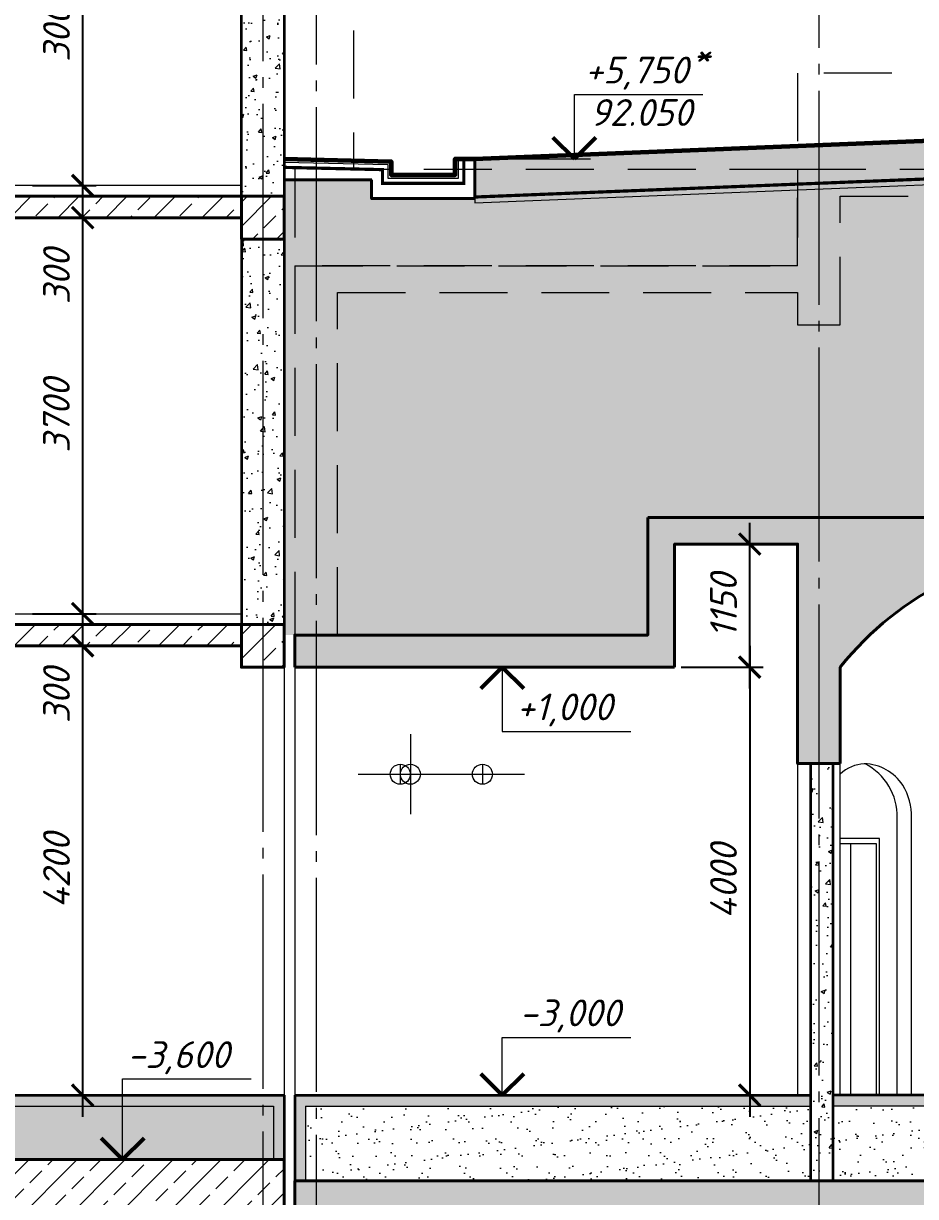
# Model space of a CAD drawing. Header units: millimetres. Extents: x -123149 to 90750, y -868758 to 226421.
# Drawn here: x 13633 to 21973, y 48966 to 59926 of the extents above; entities that cross this region are included whole.
import ezdxf

# ---------------------------------------------------------------- set-up
doc = ezdxf.new("R2010")
doc.units = ezdxf.units.MM
for name, pattern in [('GOST2.303 5', [24, 20, -1.5, 1, -1.5]), ('HIDDEN', [0.375, 0.25, -0.125]), ('HIDDEN2', [4.7625, 3.175, -1.5875])]:
    doc.linetypes.add(name, pattern=pattern)
doc.layers.get('0').update_dxf_attribs({"lineweight": 5})
doc.layers.get('Defpoints').update_dxf_attribs({"color": 1, "lineweight": 0})
for name, color, linetype, lineweight in [('#Dimensions', 7, 'Continuous', 9), ('#Бетон разрез', 22, 'Continuous', 40), ('#Вид_тонкая', 20, 'Continuous', 15), ('#Газобетон', 152, 'Continuous', 35), ('#Двери', 170, 'Continuous', 13), ('#Земля', 7, 'Continuous', 60), ('#Изоляция', 202, 'Continuous', 18), ('#Инж.защита', 253, 'Continuous', 13), ('#Оси', 7, 'Continuous', 9), ('#Полы', 14, 'Continuous', 18), ('#Полы_толст', 14, 'Continuous', 35), ('#разм', 7, 'Continuous', 9), ('AR', 164, 'Continuous', 9), ('kk_Линия тонкая', 76, 'Continuous', 13)]:
    doc.layers.add(name, color=color, linetype=linetype, lineweight=lineweight)
doc.layers.add('#Hatch', color=7, linetype='Continuous', lineweight=5, true_color=0x4d4d4d)
doc.styles.add('ESKDW', font='eskdw.shx', dxfattribs={"oblique": 15})
doc.styles.add('STEP PR', font='isocpeui.ttf')
doc.dimstyles.new('SPDS', dxfattribs={"dimscale": 50, "dimtxt": 2.5, "dimasz": 2, "dimexe": 1.25, "dimexo": 0.625, "dimtad": 1, "dimdec": 0, "dimrnd": 0.001, "dimtxsty": 'ESKDW', "dimblk": 'ARCHTICK', "dimcen": 2.5, "dimdle": 2, "dimclrd": 256, "dimclre": 256, "dimclrt": 7, "dimadec": 0, "dimazin": 2, "dimtfac": 0.75, "dimtdec": 0, "dimtmove": 1, "dimatfit": 3, "dimfxl": 1, "dimtolj": 1, "dimarcsym": 1})
doc.dimstyles.new('высотные отметки', dxfattribs={"dimtxt": 500, "dimasz": 100, "dimexe": 100, "dimexo": 0.625, "dimgap": 50, "dimtad": 1, "dimtih": 1, "dimtoh": 1, "dimdec": 3, "dimlfac": 0.001, "dimrnd": 0.005, "dimzin": 9, "dimtxsty": 'STEP PR', "dimblk": 'NONE', "dimcen": 100, "dimdle": 100, "dimse1": 1, "dimse2": 1, "dimsd1": 1, "dimsd2": 1, "dimadec": 0, "dimazin": 0, "dimtfac": 1, "dimtdec": 3, "dimtmove": 0, "dimatfit": 2, "dimldrblk": 'NONE', "dimfxl": 1, "dimarcsym": 0})
pattern_1 = [(45, (3870.2, -10344.7), (-224.5064, 224.5064), []), (45, (4094.72, -10344.7), (-224.5064, 224.5064), [158.75, -79.375])]
pattern_2 = [(37.5, (3870.21, -10344.7), (-8.00016, 244.7066), [0, -193.04, 0, -215.9, 0, -206.375]), (7.5, (3870.2, -10344.7), (224.7616, 358.4126), [0, -104.14, 0, -173.99, 0, -66.675]), (327.5, (3714, -10344.7), (395.4962, 0.7186), [0, -63.5, 0, -228.6, 0, -298.45]), (317.5, (3714, -10344.7), (381.7782, 111.4647), [0, -31.75, 0, -149.86, 0, -171.45])]
pattern_3 = [(50, (3870.2, -10344.7), (364.3693, -31.8782), [38.1, -419.1]), (355, (3870.2, -10344.7), (-70.4868, 382.1137), [30.48, -335.2812]), (100.45144, (3900.58, -10347.36), (293.8825, 350.2355), [32.38, -356.1805]), (46.1842, (3870.2, -10243.1), (542.158, -84.0847), [57.15, -628.65]), (96.63556, (3915.4, -10250.1), (474.8083, 494.8522), [48.57, -534.2712]), (351.18415, (3870.2, -10243.1), (474.8083, 494.8522), [45.72, -502.9195]), (21, (3921, -10268.5), (303.2288, -204.5304), [38.1, -419.1]), (326, (3921, -10268.5), (123.604, 368.376), [30.48, -335.28]), (71.45144, (3946.28, -10285.55), (426.8328, 163.8455), [32.38, -356.1799]), (37.5, (3870.21, -10344.71), (6.1772, 169.11008), [0, -331.216, 0, -340.36, 0, -336.55]), (7.5, (3870.21, -10344.7), (133.63933, 200.36115), [0, -194.056, 0, -323.596, 0, -128.27]), (327.5, (3756.93, -10344.71), (271.1812, -11.4575), [0, -127, 0, -396.24, 0, -525.78]), (317.5, (3706.13, -10344.7), (296.2584, 50.853), [0, -165.1, 0, -263.144, 0, -373.38])]

# ---------------------------------------------------------------- blocks, each defined once
blk = doc.blocks.new('*U2727')
at = {"layer": '#разм', "ltscale": 100, "elevation": 0}
for points in [[(4577173, -920246), (4578375, -920246)], [(4577173, -921000), (4577173, -920246)], [(4575899, -921000), (4577323, -921000)]]:
    blk.add_lwpolyline(points, dxfattribs=at)
at = {"layer": '#разм', "color": 0, "lineweight": 50, "ltscale": 100, "elevation": 0}
for points in [[(4577173, -921000), (4576973, -920800)], [(4577173, -921000), (4577373, -920800)]]:
    blk.add_lwpolyline(points, dxfattribs=at)
at = {"layer": '#разм', "style": 'STEP PR'}
for tag, p in [('ОТМЕТКА', (4577216, -920145)), ('ПРИМЕЧАНИЕ', (4577314, -920556))]:
    blk.add_attdef(tag, p, '', height=250, dxfattribs=at)
blk = doc.blocks.new('*D2684')
at = {"layer": 'Defpoints', "color": 0, "lineweight": 0, "ltscale": 3, "transparency": 16777216}
for p in [(4576313, -918250, 0), (4577223, -918250), (4576313, -924000)]:
    blk.add_point(p, dxfattribs=at)
at = {"layer": '#разм', "color": 0, "ltscale": 3, "transparency": 16777216, "insert": (4577755, -917450), "char_height": 250, "attachment_point": 5, "style": 'STEP PR'}
blk.add_mtext('+5,750', dxfattribs=at)
blk = doc.blocks.new('_None')
blk = doc.blocks.new('*D2543')
at = {"layer": 'Defpoints', "color": 0, "lineweight": 0, "ltscale": 3, "transparency": 16777216}
for p in [(4576313, -915200, 0), (4577223, -915200), (4576313, -924000)]:
    blk.add_point(p, dxfattribs=at)
at = {"layer": '#разм', "color": 0, "ltscale": 3, "transparency": 16777216, "insert": (4577755, -914400), "char_height": 250, "attachment_point": 5, "style": 'STEP PR'}
blk.add_mtext('+8,800', dxfattribs=at)
blk = doc.blocks.new('_ArchTick')
at = {"color": 0, "linetype": 'ByBlock', "const_width": 0.15}
blk.add_lwpolyline([(-0.5, -0.5), (0.5, 0.5)], dxfattribs=at)
blk = doc.blocks.new('*D2828')
at = {"layer": '#Dimensions', "lineweight": -2, "transparency": 16777216}
for p, q in [((14187, 49712), (14187, 54312)), ((13717, 54112), (14312, 54112)), ((13717, 49912), (14312, 49912))]:
    blk.add_line(p, q, dxfattribs=at)
at = {"layer": 'Defpoints', "color": 0, "lineweight": 0, "transparency": 16777216}
for p in [(13655, 54112), (14187, 54112), (13655, 49912)]:
    blk.add_point(p, dxfattribs=at)
at = {"layer": '#Dimensions', "lineweight": -2, "transparency": 16777216, "xscale": 200, "yscale": 200, "zscale": 200}
for p, rotation in [((14187, 54112), 90), ((14187, 49912), 270)]:
    blk.add_blockref('_ArchTick', p, dxfattribs=dict(at, rotation=rotation))
at = {"layer": '#Dimensions', "transparency": 16777216, "insert": (13942, 52012), "char_height": 250, "attachment_point": 5, "rotation": 90, "style": 'STEP PR'}
blk.add_mtext('\\A1;4200', dxfattribs=at)
blk = doc.blocks.new('*D2829')
at = {"layer": '#Dimensions', "lineweight": -2, "transparency": 16777216}
for p, q in [((14187, 53912), (14187, 54612)), ((13717, 54412), (14312, 54412)), ((13717, 54112), (14312, 54112))]:
    blk.add_line(p, q, dxfattribs=at)
at = {"layer": 'Defpoints', "color": 0, "lineweight": 0, "transparency": 16777216}
for p in [(13655, 54412), (14187, 54412), (13655, 54112)]:
    blk.add_point(p, dxfattribs=at)
at = {"layer": '#Dimensions', "lineweight": -2, "transparency": 16777216, "xscale": 200, "yscale": 200, "zscale": 200}
for p, rotation in [((14187, 54412), 90), ((14187, 54112), 270)]:
    blk.add_blockref('_ArchTick', p, dxfattribs=dict(at, rotation=rotation))
at = {"layer": '#Dimensions', "transparency": 16777216, "insert": (13942, 53648), "char_height": 250, "attachment_point": 5, "rotation": 90, "style": 'STEP PR'}
blk.add_mtext('\\A1;300', dxfattribs=at)
blk = doc.blocks.new('*D2830')
at = {"layer": '#Dimensions', "lineweight": -2, "transparency": 16777216}
for p, q in [((14187, 54212), (14187, 58312)), ((13717, 58112), (14312, 58112)), ((13717, 54412), (14312, 54412))]:
    blk.add_line(p, q, dxfattribs=at)
at = {"layer": 'Defpoints', "color": 0, "lineweight": 0, "transparency": 16777216}
for p in [(13655, 58112), (14187, 58112), (13655, 54412)]:
    blk.add_point(p, dxfattribs=at)
at = {"layer": '#Dimensions', "lineweight": -2, "transparency": 16777216, "xscale": 200, "yscale": 200, "zscale": 200}
for p, rotation in [((14187, 58112), 90), ((14187, 54412), 270)]:
    blk.add_blockref('_ArchTick', p, dxfattribs=dict(at, rotation=rotation))
at = {"layer": '#Dimensions', "transparency": 16777216, "insert": (13941, 56262), "char_height": 250, "attachment_point": 5, "rotation": 90, "style": 'STEP PR'}
blk.add_mtext('\\A1;3700', dxfattribs=at)
blk = doc.blocks.new('*D2831')
at = {"layer": '#Dimensions', "lineweight": -2, "transparency": 16777216}
for p, q in [((14187, 57912), (14187, 58612)), ((13717, 58412), (14312, 58412)), ((13717, 58112), (14312, 58112))]:
    blk.add_line(p, q, dxfattribs=at)
at = {"layer": 'Defpoints', "color": 0, "lineweight": 0, "transparency": 16777216}
for p in [(13655, 58412), (14187, 58412), (13655, 58112)]:
    blk.add_point(p, dxfattribs=at)
at = {"layer": '#Dimensions', "lineweight": -2, "transparency": 16777216, "xscale": 200, "yscale": 200, "zscale": 200}
for p, rotation in [((14187, 58412), 90), ((14187, 58112), 270)]:
    blk.add_blockref('_ArchTick', p, dxfattribs=dict(at, rotation=rotation))
at = {"layer": '#Dimensions', "transparency": 16777216, "insert": (13942, 57562), "char_height": 250, "attachment_point": 5, "rotation": 90, "style": 'STEP PR'}
blk.add_mtext('\\A1;300', dxfattribs=at)
blk = doc.blocks.new('*D2832')
at = {"layer": '#Dimensions', "lineweight": -2, "transparency": 16777216}
for p, q in [((14187, 58212), (14187, 61612)), ((13717, 61412), (14312, 61412)), ((13717, 58412), (14312, 58412))]:
    blk.add_line(p, q, dxfattribs=at)
at = {"layer": 'Defpoints', "color": 0, "lineweight": 0, "transparency": 16777216}
for p in [(13655, 61412), (14187, 61412), (13655, 58412)]:
    blk.add_point(p, dxfattribs=at)
at = {"layer": '#Dimensions', "lineweight": -2, "transparency": 16777216, "xscale": 200, "yscale": 200, "zscale": 200}
for p, rotation in [((14187, 61412), 90), ((14187, 58412), 270)]:
    blk.add_blockref('_ArchTick', p, dxfattribs=dict(at, rotation=rotation))
at = {"layer": '#Dimensions', "transparency": 16777216, "insert": (13942, 59912), "char_height": 250, "attachment_point": 5, "rotation": 90, "style": 'STEP PR'}
blk.add_mtext('\\A1;3000', dxfattribs=at)
blk = doc.blocks.new('*D2834')
at = {"layer": '#Dimensions', "lineweight": -2, "transparency": 16777216}
for p, q in [((20423, 54112), (20423, 49712)), ((19783, 53912), (20548, 53912)), ((19783, 49912), (20548, 49912))]:
    blk.add_line(p, q, dxfattribs=at)
at = {"layer": 'Defpoints', "color": 0, "lineweight": 0, "transparency": 16777216}
for p in [(19720, 53912), (19720, 49912), (20423, 49912)]:
    blk.add_point(p, dxfattribs=at)
at = {"layer": '#Dimensions', "lineweight": -2, "transparency": 16777216, "xscale": 200, "yscale": 200, "zscale": 200}
for p, rotation in [((20423, 53912), 90), ((20423, 49912), 270)]:
    blk.add_blockref('_ArchTick', p, dxfattribs=dict(at, rotation=rotation))
at = {"layer": '#Dimensions', "transparency": 16777216, "insert": (20178, 51912), "char_height": 250, "attachment_point": 5, "rotation": 90, "style": 'STEP PR'}
blk.add_mtext('\\A1;4000', dxfattribs=at)
blk = doc.blocks.new('*D2835')
at = {"layer": '#Dimensions', "lineweight": -2, "transparency": 16777216}
for p, q in [((20423, 53712), (20423, 55262)), ((19783, 55062), (20548, 55062)), ((19783, 53912), (20548, 53912))]:
    blk.add_line(p, q, dxfattribs=at)
at = {"layer": 'Defpoints', "color": 0, "lineweight": 0, "transparency": 16777216}
for p in [(19720, 55062), (20423, 55062), (19720, 53912)]:
    blk.add_point(p, dxfattribs=at)
at = {"layer": '#Dimensions', "lineweight": -2, "transparency": 16777216, "xscale": 200, "yscale": 200, "zscale": 200}
for p, rotation in [((20423, 55062), 90), ((20423, 53912), 270)]:
    blk.add_blockref('_ArchTick', p, dxfattribs=dict(at, rotation=rotation))
at = {"layer": '#Dimensions', "transparency": 16777216, "insert": (20178, 54487), "char_height": 250, "attachment_point": 5, "rotation": 90, "style": 'STEP PR'}
blk.add_mtext('\\A1;1150', dxfattribs=at)
blk = doc.blocks.new('*D2916')
at = {"layer": 'Defpoints', "color": 0, "lineweight": 0, "ltscale": 3, "transparency": 16777216}
for p in [(4576313, -927000, 0), (4577272, -927000), (4576313, -930000)]:
    blk.add_point(p, dxfattribs=at)
at = {"layer": '#разм', "color": 0, "ltscale": 3, "transparency": 16777216, "insert": (4577806, -926259), "char_height": 250, "attachment_point": 5, "style": 'STEP PR'}
blk.add_mtext('-3,000', dxfattribs=at)
blk = doc.blocks.new('*D2845')
at = {"layer": 'Defpoints', "color": 0, "lineweight": 0, "ltscale": 3, "transparency": 16777216}
for p in [(4576313, -922000), (4576313, -923000, 0), (4578261, -923000)]:
    blk.add_point(p, dxfattribs=at)
at = {"layer": '#разм', "color": 0, "ltscale": 3, "transparency": 16777216, "insert": (4577755, -923400), "char_height": 250, "attachment_point": 5, "style": 'STEP PR'}
blk.add_mtext('+1,000', dxfattribs=at)
blk = doc.blocks.new('*U2683')
at = {"layer": '#разм', "ltscale": 100, "elevation": 0}
for points in [[(4577172.9323, -917650.1311), (4578374.8641, -917650.1311)], [(4577172.9323, -918250.1311), (4577172.9323, -917650.1311)], [(4576313.4569, -918250.1311), (4577322.9323, -918250.1311)]]:
    blk.add_lwpolyline(points, dxfattribs=at)
at = {"layer": '#разм', "color": 0, "lineweight": 50, "ltscale": 100, "elevation": 0}
for points in [[(4577172.9323, -918250.1311), (4576972.9324, -918050.1312)], [(4577172.9323, -918250.1311), (4577372.9322, -918050.1312)]]:
    blk.add_lwpolyline(points, dxfattribs=at)
at = {"layer": 'Defpoints', "color": 253, "lineweight": 15, "ltscale": 3, "elevation": 0}
blk.add_lwpolyline([(4576313.4569, -923906.6603), (4576313.4569, -924093.8923)], dxfattribs=at)
at = {"layer": 'Defpoints', "color": 253, "ltscale": 3, "elevation": 0}
blk.add_lwpolyline([(4575919.8409, -924000.2763), (4576707.0728, -924000.2763)], dxfattribs=at)
at = {"layer": 'Defpoints', "color": 253, "lineweight": 15, "ltscale": 3}
blk.add_circle((4576313.4569, -924000.2763, 0), 93.616, dxfattribs=at)
at = {"layer": '#разм', "ltscale": 3}
dim = blk.add_linear_dim(base=(4577222.8519, -918250.1311), p1=(4576313.4569, -924000.4215), p2=(4576313.4569, -918250.1311, 0), angle=90, dimstyle='высотные отметки', override={"dimtxt": 250, "dimrnd": 0.005, "dimzin": 1, "dimpost": '+<>'}, dxfattribs=at)
dim.commit()
dim.dimension.update_dxf_attribs({"geometry": '*D2684', "text_midpoint": (4577754.8594, -917650.1311), "dimtype": 160})
blk = doc.blocks.new('*U2542')
at = {"layer": '#разм', "ltscale": 100, "elevation": 0}
for points in [[(4577172.9323, -914600.1311), (4578374.8641, -914600.1311)], [(4577172.9323, -915200.1311), (4577172.9323, -914600.1311)], [(4576313.4569, -915200.1311), (4577322.9323, -915200.1311)]]:
    blk.add_lwpolyline(points, dxfattribs=at)
at = {"layer": '#разм', "color": 0, "lineweight": 50, "ltscale": 100, "elevation": 0}
for points in [[(4577172.9323, -915200.1311), (4576972.9324, -915000.1312)], [(4577172.9323, -915200.1311), (4577372.9322, -915000.1312)]]:
    blk.add_lwpolyline(points, dxfattribs=at)
at = {"layer": 'Defpoints', "color": 253, "lineweight": 15, "ltscale": 3, "elevation": 0}
blk.add_lwpolyline([(4576313.4569, -923906.6603), (4576313.4569, -924093.8923)], dxfattribs=at)
at = {"layer": 'Defpoints', "color": 253, "ltscale": 3, "elevation": 0}
blk.add_lwpolyline([(4575919.8409, -924000.2763), (4576707.0728, -924000.2763)], dxfattribs=at)
at = {"layer": 'Defpoints', "color": 253, "lineweight": 15, "ltscale": 3}
blk.add_circle((4576313.4569, -924000.2763, 0), 93.616, dxfattribs=at)
at = {"layer": '#разм', "ltscale": 3}
dim = blk.add_linear_dim(base=(4577222.8519, -915200.1311), p1=(4576313.4569, -924000.4215), p2=(4576313.4569, -915200.1311, 0), angle=90, dimstyle='высотные отметки', override={"dimtxt": 250, "dimrnd": 0.005, "dimzin": 1, "dimpost": '+<>'}, dxfattribs=at)
dim.commit()
dim.dimension.update_dxf_attribs({"geometry": '*D2543', "text_midpoint": (4577754.8594, -914600.1311), "dimtype": 160})
blk = doc.blocks.new('*U2914')
at = {"layer": '#разм', "ltscale": 100, "elevation": 0}
for points in [[(4577172.9323, -927000.1311), (4577172.9323, -926459.3244)], [(4577172.9323, -926459.3244), (4578374.8641, -926459.3244)], [(4576313.4569, -927000.1311), (4577322.9323, -927000.1311)]]:
    blk.add_lwpolyline(points, dxfattribs=at)
at = {"layer": '#разм', "lineweight": 50, "ltscale": 100, "elevation": 0}
for points in [[(4577172.9323, -927000.1311), (4576972.9324, -926800.1312)], [(4577172.9323, -927000.1311), (4577372.9322, -926800.1312)]]:
    blk.add_lwpolyline(points, dxfattribs=at)
at = {"layer": 'Defpoints', "color": 253, "lineweight": 15, "ltscale": 3, "elevation": 0}
for points in [[(4576313.4569, -923625.6673), (4576313.4569, -924374.5949)], [(4576313.4569, -923906.6603), (4576313.4569, -924093.8923)]]:
    blk.add_lwpolyline(points, dxfattribs=at)
at = {"layer": 'Defpoints', "color": 253, "ltscale": 3, "elevation": 0}
blk.add_lwpolyline([(4575919.8409, -924000.2763), (4576707.0728, -924000.2763)], dxfattribs=at)
at = {"layer": 'Defpoints', "color": 253, "lineweight": 15, "ltscale": 3}
blk.add_circle((4576313.4569, -924000.2763, 0), 93.616, dxfattribs=at)
at = {"layer": '#разм', "ltscale": 3}
dim = blk.add_linear_dim(base=(4577272.4527, -927000.1311), p1=(4576313.4569, -930000.4215), p2=(4576313.4569, -927000.1311, 0), angle=90, dimstyle='высотные отметки', override={"dimtxt": 250, "dimrnd": 0.005, "dimzin": 1, "dimpost": '-<>'}, dxfattribs=at)
dim.commit()
dim.dimension.update_dxf_attribs({"geometry": '*D2916', "text_midpoint": (4577806.0701, -926459.3244), "dimtype": 160})
blk = doc.blocks.new('*U2844')
at = {"layer": '#разм', "ltscale": 100, "elevation": 0}
for points in [[(4576313.4569, -923000.2763), (4577322.9323, -923000.2763)], [(4577172.9323, -923000.2763), (4577172.9323, -923600.2763)], [(4577172.9323, -923600.2763), (4578374.8641, -923600.2763)]]:
    blk.add_lwpolyline(points, dxfattribs=at)
at = {"layer": '#разм', "color": 0, "lineweight": 50, "ltscale": 100, "elevation": 0}
for points in [[(4577172.9323, -923000.2763), (4576972.9324, -923200.2762)], [(4577172.9323, -923000.2763), (4577372.9322, -923200.2762)]]:
    blk.add_lwpolyline(points, dxfattribs=at)
at = {"layer": 'Defpoints', "color": 253, "lineweight": 15, "ltscale": 3, "elevation": 0}
blk.add_lwpolyline([(4576313.4569, -923906.6603), (4576313.4569, -924093.8923)], dxfattribs=at)
at = {"layer": 'Defpoints', "color": 253, "ltscale": 3, "elevation": 0}
blk.add_lwpolyline([(4575919.8409, -924000.2763), (4576707.0728, -924000.2763)], dxfattribs=at)
at = {"layer": 'Defpoints', "color": 253, "lineweight": 15, "ltscale": 3}
blk.add_circle((4576313.4569, -924000.2763, 0), 93.616, dxfattribs=at)
at = {"layer": '#разм', "ltscale": 3}
dim = blk.add_linear_dim(base=(4578260.92, -923000.2763), p1=(4576313.4569, -922000.1311), p2=(4576313.4569, -923000.2763, 0), angle=270, dimstyle='высотные отметки', override={"dimtxt": 250, "dimrnd": 0.005, "dimzin": 1, "dimpost": '+<>'}, dxfattribs=at)
dim.commit()
dim.dimension.update_dxf_attribs({"geometry": '*D2845', "text_midpoint": (4577754.8594, -923600.2763), "dimtype": 160})

msp = doc.modelspace()

# ---------------------------------------------------------------- hatches: boundary and pattern name
at = {"layer": '#Hatch'}
h = msp.add_hatch(dxfattribs=at)
h.set_pattern_fill('ANSI33', color=256, scale=50, style=0)
h.set_pattern_definition(pattern_1)
h.paths.add_polyline_path([(13670.21272, 61411.80705), (15670.21272, 61411.80705), (15670.21272, 61011.80705), (16070.21272, 61011.80705), (16070.21272, 61611.80705), (15670.21272, 61611.80705), (4070.21272, 61611.80705), (3670.21272, 61611.80705), (3670.21272, 61011.80705), (4070.21272, 61011.80705), (4070.21272, 61411.80705), (6270.21272, 61411.80705), (6670.21272, 61411.80705), (9670.21272, 61411.80705), (9670.21272, 61211.80705), (10070.21272, 61211.80705), (10070.21272, 61411.80705), (13270.21272, 61411.80705)])
h.paths.add_polyline_path([(16070.21272, 58311.80705), (15670.21272, 58311.80705), (15670.21272, 57911.80705), (16070.21272, 57911.80705)], flags=17)
h.paths.add_polyline_path([(10070.21272, 58111.80705), (15661.84884, 58111.80705), (15644.73617, 58311.80705), (3670.21272, 58311.80705), (3670.21272, 48711.80705), (16070.21272, 48711.80705), (16070.21272, 49311.80705), (4070.21272, 49311.80705), (4070.21272, 54111.80705), (9670.21272, 54111.80705), (9670.21272, 53911.80705), (10070.21272, 53911.80705), (10070.21272, 54111.80705), (15652.71711, 54111.80705), (15660.09319, 54311.80705), (4070.21272, 54311.80705), (4070.21272, 58111.80705), (9670.21272, 58111.80705), (9670.21272, 57911.80705), (10070.21272, 57911.80705)])
h.paths.add_polyline_path([(16070.21272, 54311.80705), (15670.21272, 54311.80705), (15670.21272, 54111.80705), (15670.21272, 53911.80705), (16070.21272, 53911.80705)], flags=17)
h = msp.add_hatch(dxfattribs=at)
h.set_pattern_fill('AR-CONC', color=256, scale=2)
h.set_pattern_definition(pattern_3)
h.paths.add_polyline_path([(15870.21272, 57911.80705), (15670.21272, 57911.80705), (15670.21272, 54311.80705), (15870.21272, 54311.80705)])
h.paths.add_polyline_path([(16070.21272, 57911.80705), (15870.21272, 57911.80705), (15870.21272, 54311.80705), (16070.21272, 54311.80705)])
h.paths.add_polyline_path([(15870.21272, 61011.80705), (15670.21272, 61011.80705), (15670.21272, 58311.80705), (15870.21272, 58311.80705)])
h.paths.add_polyline_path([(16070.21272, 61011.80705), (15870.21272, 61011.80705), (15870.21272, 58311.80705), (16070.21272, 58311.80705)])
h = msp.add_hatch(dxfattribs=at)
h.set_pattern_fill('DOLMIT', color=256, scale=20, angle=70)
h.set_pattern_definition([(70, (0, -10344.71), (-119.34096, 43.43656), []), (115, (0, -10344.7), (-325.5548, -151.8087), [179.6051, -359.2102])])
h.paths.add_polyline_path([(17852.16933, 58661.88374), (26069.89804, 58991.80705), (56150.21272, 58991.80705), (70591.50414, 56311.80705), (67520.21272, 56311.80705), (67520.21272, 56518.67873), (56117.36728, 58634.80705), (26070.21272, 58634.51948), (17852.21628, 58304.59991)])
h = msp.add_hatch(dxfattribs=at)
h.set_pattern_fill('GRAVEL', color=256, scale=18.2, style=0)
h.paths.add_polyline_path([(16170.21272, 54211.80705), (16070.21272, 54211.80705), (16070.21272, 58461.80705), (16888.24962, 58465.53005), (16888.24962, 58289.61679), (17852.21823, 58289.74344), (17853.90366, 58249.62335), (26071.31655, 58579.51949), (56112.30731, 58579.807), (67520.02989, 56462.77232), (67520.21272, 55311.80705), (67310.21272, 55311.80705), (67310.21272, 54219.63732), (67150.21272, 54211.80705), (62750.21272, 54211.80705), (62750.21272, 55311.80705), (56350.21272, 55311.80705), (56350.21272, 57361.80705), (25870.21272, 57361.80705), (25870.21272, 55311.80705), (19470.21272, 55311.80705), (19470.21272, 54211.80705)])
h = msp.add_hatch(dxfattribs=at)
h.set_pattern_fill('ANSI33', color=256, scale=10)
h.set_pattern_definition([(45, (3870.21, -10344.71), (-44.90128, 44.90128), []), (45, (3915.114, -10344.71), (-44.90128, 44.90128), [31.75, -15.875])])
h.paths.add_polyline_path([(17852.21628, 58304.59991), (26070.21272, 58634.80705), (56117.36728, 58634.80705), (67520.21272, 56518.67873), (67520.21272, 56462.73966), (56112.30731, 58579.807), (26070.21272, 58579.807), (17853.90366, 58249.62335)])
h = msp.add_hatch(dxfattribs=at)
h.set_pattern_fill('ANSI33', color=256, scale=50, style=0)
h.set_pattern_definition(pattern_1)
edge = h.paths.add_edge_path()
edge.add_line((19720.21272, 53911.80705), (19720.21272, 55061.80705))
edge.add_line((19720.21272, 55061.80705), (20870.21272, 55061.80705))
edge.add_line((20870.21272, 55061.80705), (20870.21272, 53911.80705))
edge.add_line((20870.21272, 53911.80705), (20870.21272, 53011.80705))
edge.add_line((20870.21272, 53011.80705), (21270.21272, 53011.80705))
edge.add_line((21270.21272, 53011.80705), (21270.21272, 53911.80705))
edge.add_arc((23545.21272, 52109.25023), 2902.55682, 90, 141.6090648, ccw=False)
edge.add_arc((23545.21272, 52109.25023), 2902.55682, 42.350885887, 90, ccw=False)
edge.add_line((25690.29823, 54064.61317), (26458.46897, 54064.61317))
edge.add_arc((33070.21272, 48121.80705), 8890, 90, 138.04997745, ccw=False)
edge.add_line((33070.21272, 57011.80705), (49150.21272, 57011.80705))
edge.add_arc((49150.21272, 48121.80705), 8890, 41.950022551, 90, ccw=False)
edge.add_line((55761.95647, 54064.61317), (56530.12721, 54064.61317))
edge.add_arc((58675.21272, 52109.25023), 2902.55682, 90, 137.649114113, ccw=False)
edge.add_arc((58675.21272, 52109.25023), 2902.55682, 38.390935199, 90, ccw=False)
edge.add_line((60950.21272, 53911.80705), (60950.21272, 53011.80705))
edge.add_line((60950.21272, 53011.80705), (61350.21272, 53011.80705))
edge.add_line((61350.21272, 53011.80705), (61350.21272, 55061.80705))
edge.add_line((61350.21272, 55061.80705), (62500.21272, 55061.80705))
edge.add_line((62500.21272, 55061.80705), (62500.21272, 53911.80705))
edge.add_line((62500.21272, 53911.80705), (65950.21272, 53911.80705))
edge.add_line((65950.21272, 53911.80705), (65950.21272, 49111.80705))
edge.add_line((65950.21272, 49111.80705), (16570.21272, 49111.80705))
edge.add_line((16570.21272, 49111.80705), (16170.21272, 49111.80705))
edge.add_line((16170.21272, 49111.80705), (16170.21272, 48311.80705))
edge.add_line((16170.21272, 48311.80705), (23470.21272, 48311.80705))
edge.add_line((23470.21272, 48311.80705), (58750.21272, 48311.80705))
edge.add_line((58750.21272, 48311.80705), (66550.21272, 48311.80705))
edge.add_line((66550.21272, 48311.80705), (66550.21272, 49111.80705))
edge.add_line((66550.21272, 49111.80705), (66350.21272, 49111.80705))
edge.add_line((66350.21272, 49111.80705), (66350.21272, 53911.80705))
edge.add_line((66350.21272, 53911.80705), (67150.21272, 53911.80705))
edge.add_line((67150.21272, 53911.80705), (67150.21272, 54211.80705))
edge.add_line((67150.21272, 54211.80705), (62750.21272, 54211.80705))
edge.add_line((62750.21272, 54211.80705), (62750.21272, 55311.80705))
edge.add_line((62750.21272, 55311.80705), (54711.86715, 55311.80705))
edge.add_arc((49150.21272, 48121.80705), 9090, 52.277104074, 90)
edge.add_line((49150.21272, 57211.80705), (33070.21272, 57211.80705))
edge.add_arc((33070.21272, 48121.80705), 9090, 90, 127.722895926)
edge.add_line((27508.55829, 55311.80705), (19470.21272, 55311.80705))
edge.add_line((19470.21272, 55311.80705), (19470.21272, 54211.80705))
edge.add_line((19470.21272, 54211.80705), (16170.21272, 54211.80705))
edge.add_line((16170.21272, 54211.80705), (16170.21272, 53911.80705))
edge.add_line((16170.21272, 53911.80705), (19720.21272, 53911.80705))
h = msp.add_hatch(dxfattribs=at)
h.set_pattern_fill('AR-CONC', color=256, scale=2)
h.set_pattern_definition(pattern_3)
h.paths.add_polyline_path([(21070.21272, 53011.80705), (20995.48385, 53011.80705), (20995.48385, 49111.80705), (21070.21272, 49111.80705)])
h.paths.add_polyline_path([(21199.40209, 53011.80705), (21070.21272, 53011.80705), (21070.21272, 49111.80705), (21199.40209, 49111.80705), (21199.40209, 49811.80705)])
h = msp.add_hatch(dxfattribs=at)
h.set_pattern_fill('ANSI33', color=256, scale=20)
h.paths.add_polyline_path([(9670.21272, 49911.80705), (7470.21272, 49911.80705), (4070.21272, 49911.80705), (4070.21272, 49811.80705), (9670.21272, 49811.80705)])
h.paths.add_polyline_path([(9870.21272, 49911.80705), (9670.21272, 49911.80705), (9670.21272, 49811.80705), (9870.21272, 49811.80705)])
h.paths.add_polyline_path([(10070.21272, 49911.80705), (9870.21272, 49911.80705), (9870.21272, 49811.80705), (10070.21272, 49811.80705)])
h.paths.add_polyline_path([(13470.21272, 49911.80705), (10070.21272, 49911.80705), (10070.21272, 49811.80705), (13470.21272, 49811.80705)])
h.paths.add_polyline_path([(14560.27943, 49911.80705), (13470.21272, 49911.80705), (13470.21272, 49811.80705), (14560.27943, 49811.80705)])
h.paths.add_polyline_path([(15870.21272, 49911.80705), (14560.27943, 49911.80705), (14560.27943, 49811.80705), (15870.21272, 49811.80705)])
h.paths.add_polyline_path([(16070.21272, 49911.80705), (15870.21272, 49911.80705), (15870.21272, 49811.80705), (15970.21272, 49811.80705), (15970.21272, 49311.80705), (16070.21272, 49311.80705)])
h.paths.add_polyline_path([(20995.48385, 49911.80705), (16370.21272, 49911.80705), (16370.21272, 49811.80705), (20995.48385, 49811.80705)])
h.paths.add_polyline_path([(16370.21272, 49911.80705), (16170.21272, 49911.80705), (16170.21272, 49111.80705), (16270.21272, 49111.80705), (16270.21272, 49811.80705), (16370.21272, 49811.80705)])
h.paths.add_polyline_path([(24270.21272, 49911.80705), (21199.40209, 49911.80704), (21199.40209, 49811.80705), (24270.21272, 49811.80705)])
h.paths.add_polyline_path([(25820.21272, 49911.80705), (24270.21272, 49911.80705), (24270.21272, 49811.80705), (25820.21272, 49811.80705)])
h.paths.add_polyline_path([(26070.21272, 49911.80705), (25820.21272, 49911.80705), (25820.21272, 49811.80705), (26070.21272, 49811.80705)])
h.paths.add_polyline_path([(26320.21272, 49911.80705), (26070.21272, 49911.80705), (26070.21272, 49811.80705), (26320.21272, 49811.80705)])
at = {"layer": 'AR'}
h = msp.add_hatch(dxfattribs=at)
h.set_pattern_fill('AR-SAND', color=256, scale=5)
h.set_pattern_definition(pattern_2)
h.paths.add_polyline_path([(4070.21272, 49811.80705), (15970.21272, 49811.80705), (15970.21272, 49311.80705), (4070.21272, 49311.80705)])
h = msp.add_hatch(dxfattribs=at)
h.set_pattern_fill('AR-SAND', color=256, scale=5)
h.set_pattern_definition(pattern_2)
h.paths.add_polyline_path([(16270.21272, 49811.80705), (20870.21272, 49811.80705), (20995.48385, 49811.80705), (20995.48385, 49111.80705), (16570.21272, 49111.80705), (16270.21272, 49311.80705)])
h = msp.add_hatch(dxfattribs=at)
h.set_pattern_fill('AR-SAND', color=256, scale=5)
h.set_pattern_definition(pattern_2)
h.paths.add_polyline_path([(24170.21272, 49811.80705), (21199.40209, 49811.80705), (21199.40209, 49111.80705), (24170.21272, 49111.80705)])

# ---------------------------------------------------------------- linework, layer by layer
at = {"layer": '#Бетон разрез'}
for points in [[(17852.16933, 58661.88374), (17852.21824, 58289.61679)], [(16070.21272, 58465.49088), (16890.21272, 58465.49088)], [(16888.24962, 58465.53005), (16888.24962, 58289.61679), (17852.21824, 58289.61679)], [(15670.21272, 58311.80705), (3670.21272, 58311.80705), (3670.21272, 48711.80705), (16070.21272, 48711.80705), (16070.21272, 49311.80705), (4070.21272, 49311.80705), (4070.21272, 54111.80705), (9670.21272, 54111.80705), (9670.21272, 53911.80705), (10070.21272, 53911.80705), (10070.21272, 54111.80705), (15670.21272, 54111.80705), (15670.21272, 54311.80705), (4070.21272, 54311.80705), (4070.21272, 58111.80705), (9670.21272, 58111.80705), (9670.21272, 57911.80705), (10070.21272, 57911.80705), (10070.21272, 58111.80705), (15670.21272, 58111.80705), (15670.21272, 58311.80705)], [(16170.21272, 53911.80705), (16170.21272, 54211.80705), (19470.21272, 54211.80705), (19470.21272, 55311.80705)], [(19720.21272, 53911.80705), (19720.21272, 55061.80705), (20870.21272, 55061.80705), (20870.21272, 53011.80705), (21270.21272, 53011.80705)], [(16170.21272, 49111.80705), (16570.21272, 49111.80705), (65950.21272, 49111.80705), (65950.21272, 53911.80705), (62500.21272, 53911.80705)], [(19720.21272, 53911.80705), (16170.21272, 53911.80705)]]:
    msp.add_lwpolyline(points, dxfattribs=at)
for points in [[(15670.21272, 57911.80705), (16070.21272, 57911.80705), (16070.21272, 58311.80705), (15670.21272, 58311.80705)], [(15670.21272, 54311.80705), (16070.21272, 54311.80705), (16070.21272, 53911.80705), (15670.21272, 53911.80705), (15670.21272, 54111.80705)]]:
    msp.add_lwpolyline(points, close=True, dxfattribs=at)
for points in [[(19470.21272, 55311.80705), (27508.55829, 55311.80705, -0.1660999064), (33070.21272, 57211.80705), (49150.21272, 57211.80705, -0.1660999064), (54711.86715, 55311.80705), (62750.21272, 55311.80705), (62750.21272, 54211.80705), (67150.21272, 54211.80705), (67150.21272, 53911.80705), (66350.21272, 53911.80705), (66350.21272, 49111.80705), (66550.21272, 49111.80705), (66550.21272, 48311.80705), (58750.21272, 48311.80705), (23470.21272, 48311.80705), (16170.21272, 48311.80705), (16170.21272, 49111.80705)], [(60950.21272, 53911.80705, 0.229072202), (58675.21272, 55011.80705, 0.2109568802), (56530.12721, 54064.61317), (55761.95647, 54064.61317, 0.2127844924), (49150.21272, 57011.80705), (33070.21272, 57011.80705, 0.2127844924), (26458.46897, 54064.61317), (25690.29823, 54064.61317, 0.2109568802), (23545.21272, 55011.80705, 0.229072202), (21270.21272, 53911.80705), (21270.21272, 53011.80705)]]:
    msp.add_lwpolyline(points, format="xyb", dxfattribs=at)
at = {"layer": '#Вид_тонкая', "linetype": 'HIDDEN2', "ltscale": 200}
for points in [[(63660.21272, 58561.80705), (63660.21272, 59461.80705), (20870.21272, 59461.80705), (20870.21272, 58561.80705)], [(16570.21272, 54211.80705), (16570.21272, 57411.80705), (20870.21272, 57411.80705), (20870.21272, 57111.80705), (21270.21272, 57111.80705), (21270.21272, 58311.80705), (25870.21272, 58311.80705), (25870.21272, 57361.80705), (26270.21272, 57361.80705)]]:
    msp.add_lwpolyline(points, dxfattribs=at)
at = {"layer": '#Вид_тонкая'}
for points in [[(16070.21272, 58581.70711), (16990.20562, 58560.30754), (16990.21272, 58431.80705), (17750.21272, 58431.80705), (17752.16933, 58661.88374), (17852.16933, 58661.88374)], [(17040.21272, 58608.17826), (17040.21272, 58481.80705), (17700.21272, 58481.80705), (17700.21272, 58661.80705)], [(16068.71459, 58631.84448), (17040.21272, 58608.17826)], [(17851.69741, 58304.57908), (26070.21272, 58634.51948), (56117.36728, 58634.80705), (67520.21272, 56518.67873)], [(17853.90366, 58249.62335), (26071.31655, 58579.51949), (56112.30731, 58579.807), (67520.21272, 56462.73966)], [(17852.21628, 58304.59991), (17853.90366, 58249.62335)], [(16070.21272, 53911.80705), (16070.21272, 49311.80705)], [(16170.21272, 53911.80705), (16170.21272, 49311.80705)], [(20870.21272, 53911.80705), (20870.21272, 49911.80705)], [(21270.21272, 49911.80705), (21270.21272, 53911.80705)]]:
    msp.add_lwpolyline(points, dxfattribs=at)
at = {"layer": '#Вид_тонкая', "linetype": 'HIDDEN2', "ltscale": 200}
for points in [[(19470.21272, 54211.80705), (19470.21272, 55311.80705), (25870.21272, 55311.80705), (25870.21272, 57361.80705), (26270.21272, 57361.80705), (26270.21272, 58561.80705), (20870.21272, 58561.80705), (20870.21272, 57661.80705), (16170.21272, 57661.80705), (16170.21272, 54211.80705), (16570.21272, 54211.80705)], [(20870.21272, 58561.80705), (16170.21272, 58561.80705), (16170.21272, 57661.80705), (20870.21272, 57661.80705)]]:
    msp.add_lwpolyline(points, close=True, dxfattribs=at)
at = {"layer": '#Вид_тонкая'}
for points in [[(21934.99734, 49911.80705), (21934.99734, 52504.39885, 0.1488197898), (21853.62628, 52809.08931, 0.250968369), (21494.42601, 53008.76497, 0.186372165), (21270.21272, 52912.11584, 0.186372165)], [(21800.03539, 49911.80705), (21800.03539, 52504.39885, 0.2944067505), (21500.93329, 53008.61493, 0.2944067505)]]:
    msp.add_lwpolyline(points, format="xyb", dxfattribs=at)
at = {"layer": '#Газобетон'}
for points in [[(15670.21272, 58311.80705), (15670.21272, 61011.80705), (16070.21272, 61011.80705), (16070.21272, 58311.80705)], [(20995.48385, 53011.80705), (21199.40209, 53011.80705), (21199.40209, 49111.80705), (20995.48385, 49111.80705)]]:
    msp.add_lwpolyline(points, close=True, dxfattribs=at)
for points in [[(16070.21272, 58261.80705), (16070.21272, 54311.80705)], [(15670.21272, 57911.80705), (15670.21272, 54311.80705)], [(15670.21272, 57911.80705), (16070.21272, 57911.80705)]]:
    msp.add_lwpolyline(points, dxfattribs=at)
at = {"layer": '#Двери'}
for points in [[(21637.66446, 49911.80705), (21637.66446, 52311.80724), (21270.21272, 52311.80718)], [(21607.66446, 49911.80705), (21607.66446, 52261.80723), (21270.21273, 52261.80718)], [(21364.00465, 52261.80719), (21364.00464, 49911.80704)]]:
    msp.add_lwpolyline(points, dxfattribs=at)
at = {"layer": '#Земля'}
for points in [[(17850.21272, 58661.80705), (26070.21272, 58991.80705), (56150.21272, 58991.80705), (70591.50414, 56311.80705)], [(16070.21272, 58661.80705), (17070.21272, 58636.71574), (17070.21272, 58511.80705), (17670.21272, 58511.80705), (17670.21272, 58561.80705), (17670.21272, 58661.80705), (17850.21272, 58661.80705)]]:
    msp.add_lwpolyline(points, dxfattribs=at)
at = {"layer": '#Изоляция', "linetype": 'HIDDEN', "ltscale": 1000, "const_width": 30}
for points in [[(16066.21771, 58581.90686), (16990.21272, 58560.6158), (16990.21272, 58431.80705), (17750.21272, 58431.80705), (17750.21272, 58661.80705)], [(17851.69741, 58304.57908), (26070.21272, 58633.24683), (56150.21272, 58633.24683), (67512.47548, 56520.1146), (67520.21272, 55311.80705)]]:
    msp.add_lwpolyline(points, dxfattribs=at)
at = {"layer": '#Изоляция'}
msp.add_lwpolyline([(16070.21272, 58661.80705), (17070.21272, 58636.71574)], dxfattribs=at)
at = {"layer": '#Инж.защита', "linetype": 'HIDDEN2', "ltscale": 200}
msp.add_lwpolyline([(24720.21272, 60811.80705), (16720.21272, 60811.80705), (16720.21272, 58561.80705)], dxfattribs=at)
at = {"layer": '#Оси', "linetype": 'GOST2.303 5', "ltscale": 100}
for points in [[(21070.21272, 64098.06813), (21070.21272, 44525.21572), (21070.21272, 44525.21572)], [(15870.21272, 63973.98275), (15870.21272, 45277.36213), (15870.21272, 45277.36213)], [(16370.21272, 63943.69742), (16370.21272, 45277.36213), (16370.21272, 45277.36213)]]:
    msp.add_lwpolyline(points, dxfattribs=at)
at = {"layer": '#Полы'}
for points in [[(15670.21272, 58411.80705), (8470.21272, 58411.80705)], [(4070.21272, 54411.80705), (15670.21272, 54411.80705)], [(4070.21272, 49811.80705), (15970.21272, 49811.80705)], [(15970.21272, 49811.80705), (15970.21272, 49311.80705)], [(16270.21272, 49811.80705), (16270.21272, 49111.80705)], [(16270.21272, 49811.80705), (20995.48385, 49811.80705)]]:
    msp.add_lwpolyline(points, dxfattribs=at)
msp.add_lwpolyline([(24270.21272, 49811.80705), (21199.40209, 49811.80705), (21199.40209, 49111.80705), (24270.21272, 49111.80705)], close=True, dxfattribs=at)
at = {"layer": '#Полы_толст'}
for points in [[(4070.21272, 49911.80705), (16070.21272, 49911.80705)], [(16070.21272, 49911.80705), (16070.21272, 49311.80705)], [(16170.21272, 49911.80705), (16170.21272, 49111.80705)], [(16170.21272, 49911.80705), (20995.48385, 49911.80705)], [(26320.21272, 49811.80705), (26320.21272, 49911.80705), (21199.40209, 49911.80704)]]:
    msp.add_lwpolyline(points, dxfattribs=at)
at = {"color": 3}
msp.add_lwpolyline([(16070.21272, 56443.19011), (16070.21272, 56858.3225)], dxfattribs=at)
at = {"layer": 'kk_Линия тонкая'}
for points in [[(16070.21272, 58311.80705), (15670.21272, 58311.80705), (15670.21272, 61011.80705), (16070.21272, 61011.80705)], [(16070.21272, 54311.80705), (15670.21272, 54311.80705), (15670.21272, 57911.80705), (16070.21272, 57911.80705)]]:
    msp.add_lwpolyline(points, close=True, dxfattribs=at)

# ---------------------------------------------------------------- block references
at = {"layer": '#Dimensions'}
msp.add_blockref('*U2727', (-4562612.65286, 970311.93814, 0), dxfattribs=at).add_auto_attribs({'ОТМЕТКА': '-3,600'})
at = {"layer": '#разм', "lineweight": 15}
for name, p in [('*U2542', (-4559157.57673, 976911.93814, 0)), ('*U2683', (-4558389.57455, 976911.93814, 0)), ('*U2844', (-4559063.1099, 976912.08335, 0)), ('*U2914', (-4559063.1099, 976912.08335, 0))]:
    msp.add_blockref(name, p, dxfattribs=at)

# ---------------------------------------------------------------- texts
at = {"layer": '#Dimensions', "insert": (19976.30092, 59642.62902), "char_height": 250, "attachment_point": 5, "style": 'STEP PR'}
msp.add_mtext('\\A1;*', dxfattribs=at)
at = {"layer": '#Dimensions', "insert": (19406.80825, 59094.62257), "char_height": 250, "width": 973.8149849, "attachment_point": 5, "style": 'STEP PR'}
msp.add_mtext('\\A1;92.050', dxfattribs=at)

# ---------------------------------------------------------------- dimensions: what is measured, and where the dimension line sits
at = {"layer": '#Dimensions'}
for base, p1, p2, picture, middle in [((14187.19338, 61411.80705), (13654.88045, 58411.80705), (13654.88045, 61411.80705), '*D2832', (13942.19338, 59911.80705)), ((14187.19338, 58111.80705), (13654.88045, 54411.80705), (13654.88045, 58111.80705), '*D2830', (13940.58353, 56261.80705)), ((20423.24279, 55061.80705), (19720.21272, 53911.80705), (19720.21272, 55061.80705), '*D2835', (20178.24279, 54486.80705)), ((14187.19338, 54111.80705), (13654.88045, 49911.80705), (13654.88045, 54111.80705), '*D2828', (13942.19338, 52011.80705)), ((20423.24279, 49911.80705), (19720.21272, 53911.80705), (19720.21272, 49911.80705), '*D2834', (20178.24279, 51911.80705))]:
    dim = msp.add_linear_dim(base=base, p1=p1, p2=p2, angle=90, dimstyle='SPDS', override={"dimscale": 100, "dimgap": 1.2, "dimrnd": 5, "dimtxsty": 'STEP PR', "dimblk1": 'ArchTick', "dimblk2": 'ArchTick', "dimsah": 1, "dimclrt": 256}, dxfattribs=at)
    dim.commit()
    dim.dimension.update_dxf_attribs({"geometry": picture, "text_midpoint": middle})
for base, p1, p2, picture, middle in [((14187.19338, 58411.80705), (13654.88045, 58111.80705), (13654.88045, 58411.80705), '*D2831', (14187.19338, 57561.92719)), ((14187.19338, 54411.80705), (13654.88045, 54111.80705), (13654.88045, 54411.80705), '*D2829', (14187.19338, 53648.24349))]:
    dim = msp.add_linear_dim(base=base, p1=p1, p2=p2, angle=90, dimstyle='SPDS', override={"dimscale": 100, "dimgap": 1.2, "dimrnd": 5, "dimtxsty": 'STEP PR', "dimblk1": 'ArchTick', "dimblk2": 'ArchTick', "dimsah": 1, "dimclrt": 256}, dxfattribs=at)
    dim.commit()
    dim.dimension.update_dxf_attribs({"geometry": picture, "text_midpoint": middle, "dimtype": 160})

doc.saveas('drawing.dxf')
